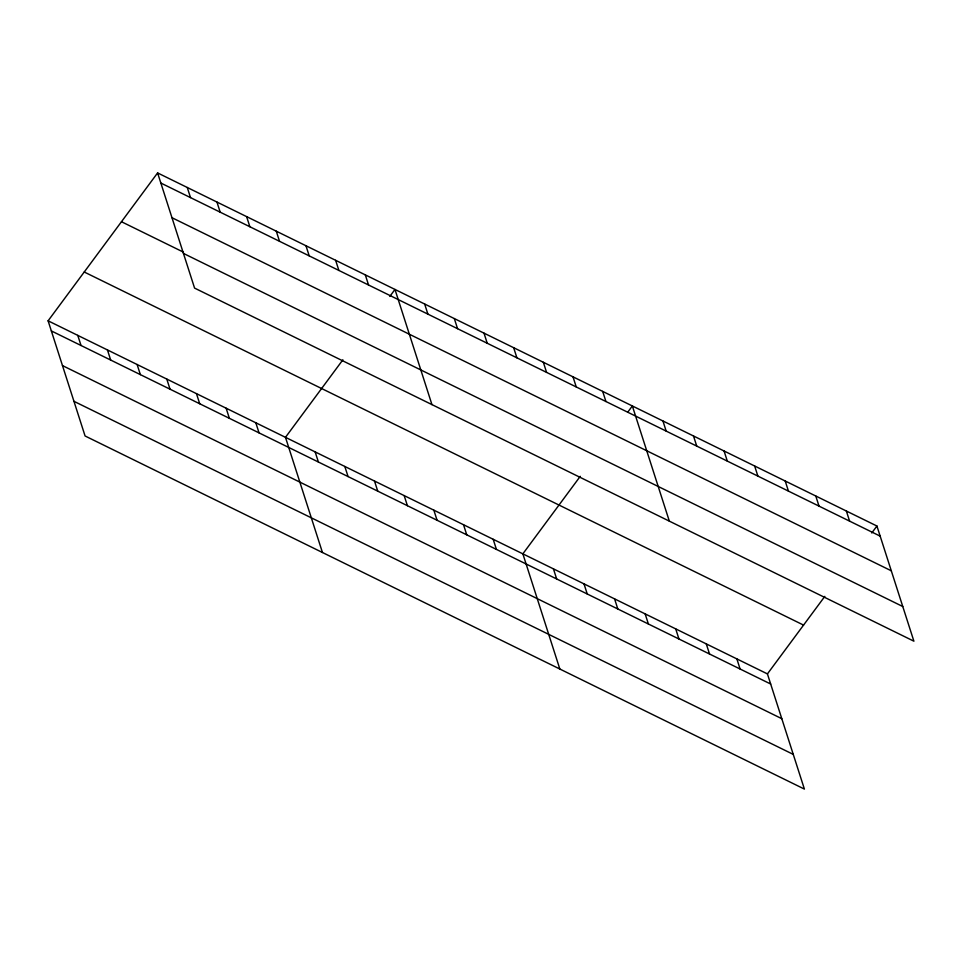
<?xml version="1.0" encoding="UTF-8"?>
<svg xmlns="http://www.w3.org/2000/svg" width="962" height="962" viewBox="0 0 962 962"><rect width="100%" height="100%" fill="white"/><g stroke="black" fill="none" stroke-linecap="round" stroke-linejoin="round"><path stroke-width="1.44" d="M48.1 320.815L767.423 673.905L804.4 789.081L85.077 435.978L48.1 320.815L157.6 172.919L876.923 526.022L913.9 641.185L194.577 288.095L157.6 172.919M342.881 359.8L285.474 437.325L322.45 552.501M389.814 296.416L394.973 289.442L431.95 404.617M580.266 476.322L522.859 553.847L559.836 669.023M628.054 411.772L632.347 405.964L669.336 521.139M767.423 673.905L824.831 596.368M871.764 532.984L876.923 526.022M160.846 183.045L880.17 536.135M171.982 217.713L891.305 570.803M121.465 221.729L183.501 252.176M183.441 253.427L902.765 606.517M84.235 272.005L803.559 625.096M51.347 330.928L770.67 684.018M62.482 365.596L781.805 718.686M73.942 401.31L793.277 754.4M846.356 511.014L849.602 521.127M815.776 496.007L819.023 506.12M785.208 481L788.455 491.113M754.641 465.993L757.888 476.106M724.061 450.986L727.308 461.099M693.494 435.978L696.741 446.091M662.926 420.971L666.173 431.084M736.856 658.898L740.103 669.011M706.276 643.891L709.535 654.004M602.681 391.402L605.928 401.515M675.709 628.883L678.956 638.996M573.003 376.839L576.25 386.952M645.141 613.876L648.388 623.989M543.338 362.265L546.584 372.39M614.574 598.869L617.82 608.982M513.66 347.703L516.907 357.816M583.994 583.862L587.241 593.975M483.994 333.141L487.241 343.254M553.427 568.855L556.673 578.968M454.317 318.578L457.563 328.691M424.651 304.016L427.898 314.129M493.181 539.285L496.428 549.398M463.516 524.723L466.762 534.836M365.307 274.879L368.554 284.992M433.838 510.161L437.085 520.274M335.63 260.317L338.877 270.43M404.16 495.586L407.419 505.711M305.964 245.755L309.211 255.868M374.495 481.024L377.741 491.137M276.286 231.181L279.533 241.306M344.817 466.462L348.064 476.575M246.609 216.618L249.867 226.731M315.151 451.899L318.398 462.013M216.943 202.056L220.19 212.169M187.265 187.494L190.512 197.607M255.808 422.763L259.055 432.888M226.13 408.201L229.377 418.314M196.464 393.638L199.711 403.751M166.787 379.076L170.034 389.189M137.121 364.502L140.368 374.627M107.443 349.94L110.69 360.053M77.778 335.377L81.024 345.49"/></g></svg>
